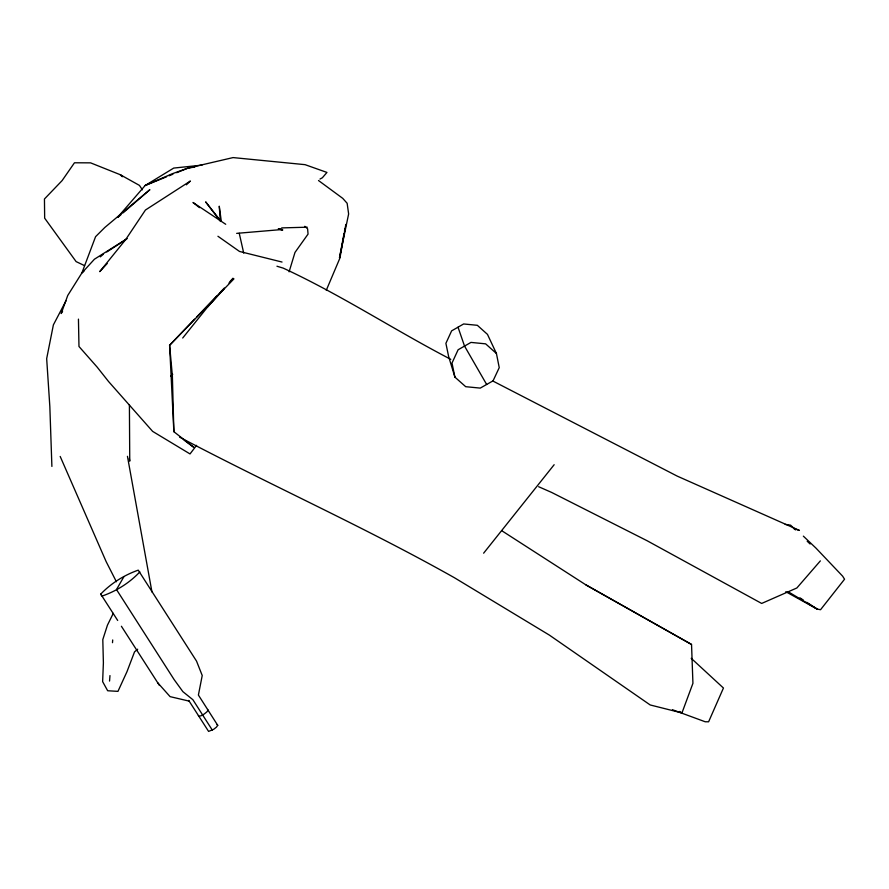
<?xml version="1.0" encoding="UTF-8"?>
<svg xmlns="http://www.w3.org/2000/svg" width="889" height="889" viewBox="0 0 889 889"><rect width="100%" height="100%" fill="white"/><g stroke="black" fill="none" stroke-linecap="round" stroke-linejoin="round"><path stroke-width="1.33" d="M109.547 681.074L109.969 675.584M112.492 642.691L112.703 639.958M345.843 224.45L339.931 258.054L326.285 290.281M343.999 233.785L339.487 257.888L348.632 213.96L347.143 203.281L342.743 198.358L318.506 180.523M344.499 231.107L344.999 228.429M289.103 271.834L294.981 252.443L308.05 234.107L307.605 228.851L304.794 226.306M179.622 437.166C270.545 485.161 364.634 527.144 454.301 577.661L549.335 635.079L650.203 704.966L681.952 712.945L692.931 683.319L691.542 644.458L585.929 584.895L502.241 531.022M113.27 613.354L107.447 625.156L102.802 639.591L103.391 662.85L102.635 681.641L107.669 690.753L117.959 691.364L126.994 671.651L134.528 651.87L137.684 649.192M65.964 300.871L53.384 324.874L46.672 358.645L49.84 406.584L51.895 466.436M123.915 576.672L116.492 589.563L174.144 679.618L182.89 691.664L192.891 699.721L212.282 730.069M62.597 311.172L61.197 313.517L67.742 295.47L81.888 272.956L94.445 259.199L127.216 238.563M117.681 620.455L100.735 594.108C111.047 583.328 124.182 575.094 138.24 570.149L196.536 661.127L202.225 675.507L198.403 695.065L217.727 725.335L216.438 727.124L213.782 729.247L208.593 731.414L188.712 700.421M196.58 445.333L190.024 453.935L152.641 431.387L108.547 381.514L97.09 367.035L78.977 346.488L78.443 319.129M483.627 553.191L554.147 464.714M182.701 338.02L207.682 306.883L220.328 292.537M117.715 217.238L145.163 185.501L173.722 168.077L202.047 165.121M820.358 560.881L796.866 587.973L761.662 603.442L647.17 540.768L551.636 492.439L538.634 486.716M230.251 281.268L232.962 278.201M207.682 306.883L223.928 288.969M229.34 282.991L232.94 279.013L233.94 278.868L169.599 345.276L173.866 431.687L193.969 447.467L184.067 440.111M107.191 263.533L99.735 271.645L125.649 239.619L145.44 210.026L190.39 181.023L186.379 184.812M194.558 319.173L169.599 345.276L172.366 375.747L173.866 431.687M196.48 317.162L216.627 296.081M220.472 292.07L224.306 288.047M229.106 283.024L231.985 280.013M139.851 571.905C129.55 582.873 116.226 591.196 102.013 596.086L100.735 594.108M170.766 376.214L172.733 374.269M83.933 271.167L81.888 272.956L95.579 236.674L104.824 227.462L149.874 189.679L123.026 212.904M100.313 256.854L103.38 254.176M117.859 217.372L120.96 214.694M106.813 251.954L126.238 239.341M319.962 179.067L322.363 177.767L326.952 172.433L305.071 164.665L233.085 157.586L188.001 168.088L172.033 173.833L145.163 185.501L166.587 176.789M458.035 327.23L464.536 346.088L486.65 384.47M169.099 175.766L172.888 174.233M176.667 172.699L188.001 168.088L194.869 167.043M236.663 233.363L282.28 229.506L278.279 228.84M281.669 227.906L307.227 227.195M785.187 524.388L790.621 525.177L795.333 529.722M278.99 229.218L282.791 229.94L278.868 229.018M189.213 701.132L170.099 696.643L157.675 682.719M282.035 262.044L239.508 251.454L217.938 236.263M276.957 266.233L283.191 268.111C341.032 294.87 394.327 329.952 450.779 359.323M794.244 528.755L799.422 530.422L677.196 476.104L492.673 380.925M672.462 709.722L705.21 721.768L708.611 721.79L723.446 688.03L691.197 658.293M84.577 265.644L76.121 261.61L44.661 218.172L44.45 198.992L62.108 180.6L74.465 162.787L90.6 162.854L120.293 174.722L139.44 185.401L142.396 189.835M785.798 591.707L817.08 609.032L820.536 609.732L844.55 579.206L842.628 576.161L815.935 548.08L803.356 536.145M585.929 584.895L691.509 644.447M787.91 591.574L817.08 609.032L806.779 602.309M679.585 711.478L681.952 712.945M799.911 597.819L803.345 600.064M225.717 224.284L193.002 202.481L199.458 207.648M793.466 528.099L795.444 529.7M454.912 377.136L465.703 386.693L480.249 388.104L493.051 380.848L499.24 367.646L496.429 353.5L487.472 334.375L477.349 325.307L463.636 323.963L451.623 330.864L445.9 343.332L448.645 356.567L454.912 377.136L452.001 363.045L458.113 349.766L470.97 342.409L485.627 343.843L496.429 353.5M122.349 176.555L120.293 174.722L122.282 176.655M807.179 541.212L810.123 544.012M220.572 221.494L205.637 201.87L220.283 220.394L219.261 206.204L221.294 221.217M207.537 709.5L208.082 710.233L206.77 711.989L204.103 714.1L201.103 715.745L198.925 716.312L198.403 715.556M217.16 724.568L217.727 725.335M121.404 626.256L159.442 685.452M116.403 581.75L106.158 561.637L60.196 456.457M239.252 233.296L243.73 253.154M127.449 456.313L151.952 591.963M129.338 458.48L129.75 461.169L129.405 404.839"/></g></svg>
